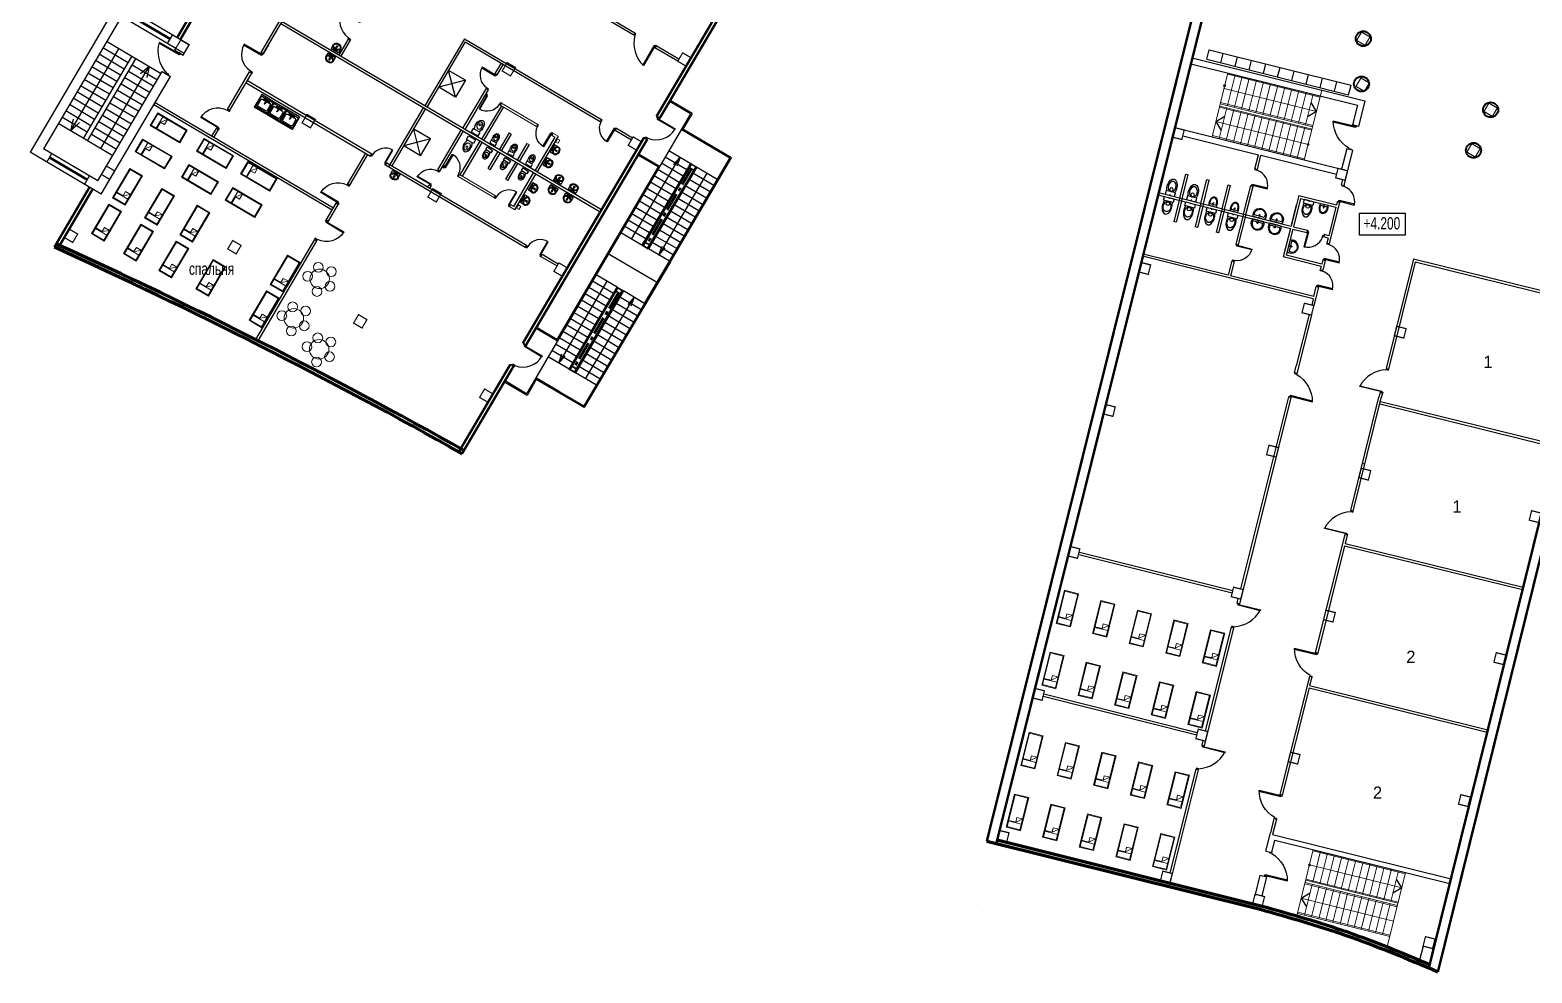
# Model space of a CAD drawing. Header units: millimetres. Extents: x 72758 to 367830, y 150032 to 293149.
# Drawn here: x 222700 to 284293, y 167429 to 206091 of the extents above; entities that cross this region are included whole.
import ezdxf

# ---------------------------------------------------------------- set-up
doc = ezdxf.new("R2010")
doc.units = ezdxf.units.MM
doc.linetypes.add('CENTER', pattern=[2, 1.25, -0.25, 0.25, -0.25])
for name, color, linetype in [('3', 7, 'Continuous'), ('4', 34, 'Continuous'), ('5', 150, 'Continuous'), ('columns', 192, 'Continuous')]:
    doc.layers.add(name, color=color, linetype=linetype)
doc.styles.get("Standard").update_dxf_attribs({"font": 'Arial.ttf'})
doc.linetypes.add('ограждение1', pattern='A,0.25,-0.1,[133,ltypeshp.shx,S=0.1,R=0,X=-0.1,Y=0],-0.1,1', length=1.45)

# ---------------------------------------------------------------- blocks, each defined once
blk = doc.blocks.new('Z$W@#52')
at = {"layer": 'columns', "lineweight": 0, "ltscale": 2000, "const_width": 50}
blk.add_lwpolyline([(22, 237), (225, 582), (569, 379), (366, 34), (22, 237)], dxfattribs=at)
blk = doc.blocks.new('A$C132F51F1')
at = {"layer": '4', "linetype": 'Continuous'}
for points in [[(810, 860), (0, 860), (0, 820), (810, 820)], [(760, 910), (760, 860), (860, 860), (860, 910)], [(760, 0), (760, 50), (860, 50), (860, 0)]]:
    blk.add_lwpolyline(points, close=True, dxfattribs=at)
blk.add_arc((810, 860), 810, 180, 266.46097, dxfattribs=at)
blk = doc.blocks.new('санузел')
at = {"layer": '5', "linetype": 'Continuous', "ltscale": 2500}
for p, q in [((-25665, 14506), (-26034, 14506)), ((-26034, 14506), (-26034, 14328)), ((-26034, 14328), (-25665, 14328)), ((-25665, 14328), (-25665, 14506))]:
    blk.add_line(p, q, dxfattribs=at)
blk.add_circle((-25849, 14800), 45.2, dxfattribs=at)
at = {"layer": '5', "linetype": 'Continuous', "ltscale": 2500, "extrusion": (0, 0, -1)}
blk.add_ellipse((-25849, 14736), major_axis=(0, 294), ratio=0.614894, start_param=3.813012, end_param=8.753358, dxfattribs=at)
blk.add_ellipse((-25849, 14768), major_axis=(0, -175), ratio=0.710972, dxfattribs=at)
blk = doc.blocks.new('Z$W@#1548')
at = {"layer": '5', "linetype": 'Continuous', "ltscale": 2500}
blk.add_line((456, 500), (456, 0), dxfattribs=at)
for points in [[(192, 500), (456, 500)], [(192, 500), (456, 500)], [(192, 0), (456, 0)], [(434, 273), (238, 273)], [(238, 273), (238, 227)], [(238, 227), (434, 227)], [(434, 227), (434, 273)], [(456, 0), (456, 500)]]:
    blk.add_lwpolyline(points, dxfattribs=at)
for centre, radius in [((177, 250), 40.8), ((177, 250), 30.8), ((378, 321), 36.4), ((378, 180), 36.4)]:
    blk.add_circle(centre, radius, dxfattribs=at)
at = {"layer": '5', "linetype": 'Continuous', "ltscale": 2500, "extrusion": (0, 0, -1)}
for major_axis, ratio, start_param, end_param in [((0, 250), 0.776082, 2.002073, 7.419321), ((0, 216), 0.666135, 1.67642, 7.745564), ((0, 250), 0.776082, 1.432507, 1.477018), ((0, 250), 0.776082, 1.662161, 1.705705)]:
    blk.add_ellipse((192, 250), major_axis=major_axis, ratio=ratio, start_param=start_param, end_param=end_param, dxfattribs=at)
blk = doc.blocks.new('МОЙКА_2')
at = {"linetype": 'Continuous'}
blk.add_hatch(color=255, dxfattribs=at).paths.add_polyline_path([(9, -136, 0.117262), (15, -130), (74, -130, 0.255819), (94, -150), (106, -147, 0.295659), (130, -126), (127, -114, 0.295659), (106, -90), (94, -93, 0.252274), (74, -110), (15, -110, 0.534522), (-15, -110), (-74, -110, 0.255819), (-94, -90), (-106, -93, 0.295659), (-130, -114), (-127, -126, 0.295659), (-106, -150), (-94, -147, 0.252274), (-74, -130), (-15, -130, 0.117262), (-9, -136), (-9, -265), (-11, -268), (-11, -272), (-9, -275), (-7, -278), (-4, -280), (0, -281), (4, -280), (7, -278), (9, -275), (11, -272), (11, -268), (9, -264)], flags=0)
at = {"color": 104, "linetype": 'Continuous', "true_color": 0x029d21}
for p, q in [((-300, 0), (300, 0)), ((-300, 0), (-300, -600)), ((300, 0), (300, -600)), ((-300, -600), (300, -600)), ((-275, -100), (-275, -500)), ((225, -50), (-225, -50)), ((-225, -200), (-225, -450)), ((-225, -550), (225, -550)), ((175, -150), (-175, -150)), ((-175, -500), (175, -500)), ((-130, -126), (-130, -114)), ((-126, -114), (-130, -114)), ((-126, -126), (-130, -126)), ((-126, -126), (-126, -114)), ((-107, -115), (-122, -114)), ((-122, -114), (-122, -126)), ((-107, -125), (-122, -126)), ((-108, -119), (-107, -116)), ((-108, -121), (-108, -119)), ((-107, -124), (-108, -121)), ((-107, -116), (-105, -113)), ((-105, -127), (-107, -124)), ((-94, -90), (-106, -90)), ((-106, -94), (-106, -90)), ((-94, -94), (-106, -94)), ((-106, -98), (-94, -98)), ((-105, -113), (-106, -98)), ((-105, -127), (-106, -142)), ((-94, -142), (-106, -142)), ((-106, -146), (-94, -146)), ((-106, -146), (-106, -150)), ((-106, -150), (-94, -150)), ((-105, -113), (-103, -112)), ((-103, -128), (-105, -127)), ((-103, -112), (-100, -112)), ((-100, -128), (-103, -128)), ((-100, -112), (-97, -112)), ((-97, -128), (-100, -128)), ((-97, -112), (-95, -113)), ((-95, -127), (-97, -128)), ((-95, -113), (-94, -98)), ((-95, -113), (-93, -116)), ((-93, -124), (-95, -127)), ((-95, -127), (-94, -142)), ((-94, -94), (-94, -90)), ((-94, -146), (-94, -150)), ((-93, -115), (-78, -114)), ((-93, -116), (-92, -119)), ((-92, -121), (-93, -124)), ((-93, -125), (-78, -126)), ((-92, -119), (-92, -121)), ((-78, -126), (-78, -114)), ((-74, -110), (-15, -110)), ((-74, -114), (-70, -114)), ((-74, -114), (-74, -126)), ((-74, -126), (-70, -126)), ((-74, -130), (-15, -130)), ((-70, -114), (-70, -126)), ((-9, -265), (-11, -268)), ((-11, -268), (-11, -272)), ((-11, -272), (-9, -275)), ((-8, -116), (-9, -118)), ((-9, -118), (-9, -264)), ((-9, -275), (-7, -278)), ((-6, -113), (-8, -116)), ((-7, -278), (-4, -280)), ((-3, -112), (-6, -113)), ((-4, -280), (0, -281)), ((0, -111), (-3, -112)), ((3, -112), (0, -111)), ((0, -281), (4, -280)), ((6, -113), (3, -112)), ((4, -280), (7, -278)), ((8, -116), (6, -113)), ((7, -278), (9, -275)), ((9, -118), (8, -116)), ((9, -264), (9, -118)), ((11, -268), (9, -265)), ((9, -275), (11, -272)), ((11, -272), (11, -268)), ((15, -110), (74, -110)), ((15, -130), (74, -130)), ((70, -114), (70, -126)), ((74, -114), (70, -114)), ((74, -126), (70, -126)), ((74, -114), (74, -126)), ((93, -115), (78, -114)), ((78, -126), (78, -114)), ((93, -125), (78, -126)), ((93, -116), (92, -119)), ((92, -119), (92, -121)), ((92, -121), (93, -124)), ((95, -113), (93, -116)), ((93, -124), (95, -127)), ((94, -90), (106, -90)), ((94, -94), (94, -90)), ((94, -94), (106, -94)), ((106, -98), (94, -98)), ((95, -113), (94, -98)), ((95, -127), (94, -142)), ((94, -142), (106, -142)), ((106, -146), (94, -146)), ((94, -146), (94, -150)), ((106, -150), (94, -150)), ((97, -112), (95, -113)), ((95, -127), (97, -128)), ((100, -112), (97, -112)), ((97, -128), (100, -128)), ((103, -112), (100, -112)), ((100, -128), (103, -128)), ((105, -113), (103, -112)), ((103, -128), (105, -127)), ((105, -113), (106, -98)), ((107, -116), (105, -113)), ((105, -127), (107, -124)), ((105, -127), (106, -142)), ((106, -94), (106, -90)), ((106, -146), (106, -150)), ((107, -115), (122, -114)), ((108, -119), (107, -116)), ((107, -124), (108, -121)), ((107, -125), (122, -126)), ((108, -121), (108, -119)), ((122, -114), (122, -126)), ((126, -114), (130, -114)), ((126, -126), (126, -114)), ((126, -126), (130, -126)), ((130, -126), (130, -114)), ((225, -450), (225, -200)), ((275, -500), (275, -100))]:
    blk.add_line(p, q, dxfattribs=at)
blk.add_circle((0, -120), 0.18, dxfattribs=at)
for centre, radius, start, end in [((-225, -100), 50, 90, 180), ((-225, -500), 50, 180, 270), ((-175, -200), 50, 90, 180), ((-175, -450), 50, 180, 270), ((-100, -120), 28, 102.44004, 167.55996), ((-100, -120), 28, 192.44004, 257.55996), ((-100, -120), 28, 12.44004, 77.55996), ((-100, -120), 28, 282.44004, 347.55996), ((0, -120), 18, 299.4987, 240.5013), ((100, -120), 28, 102.44004, 167.55996), ((100, -120), 28, 192.44004, 257.55996), ((100, -120), 28, 12.44004, 77.55996), ((100, -120), 28, 282.44004, 347.55996), ((175, -200), 50, 0, 90), ((175, -450), 50, 270, 360), ((225, -100), 50, 0, 90), ((225, -500), 50, 270, 360)]:
    blk.add_arc(centre, radius, start, end, dxfattribs=at)
blk = doc.blocks.new('Z$W@#21000')
at = {"layer": '4', "lineweight": 0, "ltscale": 2000}
for p, q in [((0, 0), (0, 1400)), ((0, 1400), (600, 1400)), ((30, 1370), (570, 1370)), ((30, 30), (30, 1370)), ((570, 1370), (570, 30)), ((600, 1400), (600, 0)), ((30, 1132), (570, 1132)), ((30, 1107), (329, 1107)), ((329, 1107), (570, 912)), ((329, 1107), (329, 912)), ((570, 912), (329, 912)), ((600, 0), (0, 0)), ((570, 30), (30, 30))]:
    blk.add_line(p, q, dxfattribs=at)
blk = doc.blocks.new('Z$W@#11163')
at = {"layer": '4', "linetype": 'Continuous'}
for points in [[(39, 39), (39, 971), (70, 971), (70, 39)], [(0, 78), (39, 78), (39, 0), (0, 0)], [(1010, 78), (971, 78), (971, 0), (1010, 0)]]:
    blk.add_lwpolyline(points, close=True, dxfattribs=at)
blk.add_arc((-276, -289), 1298, 16.40182, 75.97331, dxfattribs=at)
blk = doc.blocks.new('Z$W@#26322')
at = {"layer": '5', "ltscale": 2000}
for p, q in [((3605, 7837), (0, 1720)), ((6524, 6117), (3605, 7837)), ((4091, 7086), (4294, 7431)), ((3747, 7289), (548, 1862)), ((5976, 5975), (3747, 7289)), ((4193, 7258), (5744, 6344)), ((4218, 7301), (5769, 6387)), ((5377, 4935), (3137, 6255)), ((5642, 6172), (5845, 6517)), ((1667, 2595), (3647, 5955)), ((2191, 2286), (4171, 5646)), ((2363, 2185), (4343, 5544)), ((3866, 5129), (2833, 5738)), ((4019, 5388), (2985, 5997)), ((5932, 5900), (5976, 5975)), ((5932, 5900), (6277, 5697)), ((6277, 5697), (6524, 6117)), ((3409, 4354), (2376, 4963)), ((3562, 4612), (2528, 5222)), ((3714, 4871), (2680, 5480)), ((2777, 548), (5419, 5030)), ((2898, 1869), (4879, 5229)), ((5073, 4418), (4039, 5028)), ((5225, 4677), (4191, 5286)), ((4879, 5229), (4529, 4932)), ((4879, 5229), (4788, 4780)), ((5419, 5030), (5764, 4827)), ((3105, 3837), (2071, 4446)), ((3257, 4095), (2223, 4705)), ((2919, 0), (5764, 4827)), ((4768, 3901), (3734, 4511)), ((4920, 4160), (3886, 4769)), ((2800, 3320), (1766, 3929)), ((2952, 3578), (1919, 4188)), ((4311, 3126), (3277, 3735)), ((4463, 3384), (3429, 3994)), ((4616, 3643), (3582, 4252)), ((2343, 2545), (1309, 3154)), ((2495, 2803), (1462, 3412)), ((2648, 3062), (1614, 3671)), ((4006, 2609), (2972, 3218)), ((4159, 2868), (3125, 3477)), ((2407, 2159), (1157, 2896)), ((1667, 2595), (1786, 3072)), ((1667, 2595), (2026, 2931)), ((3702, 2092), (2668, 2702)), ((3854, 2351), (2820, 2960)), ((2777, 548), (548, 1862)), ((3397, 1575), (2363, 2185)), ((3549, 1834), (2515, 2443)), ((2919, 0), (0, 1720)), ((689, 1314), (892, 1659)), ((791, 1486), (2341, 572)), ((816, 1529), (2367, 615)), ((2240, 400), (2443, 745))]:
    blk.add_line(p, q, dxfattribs=at)
at = {"layer": '4', "color": 1, "lineweight": 0, "ltscale": 2000, "xscale": -0.9999999999999998, "rotation": 59.48399999848994}
blk.add_blockref('Z$W@#11163', (6166, 5762), dxfattribs=at)
blk = doc.blocks.new('Z$W@#23638')
at = {"layer": '4', "linetype": 'Continuous'}
for points in [[(1149, 922), (1123, 878), (1210, 826), (1236, 869)], [(705, 70), (0, 491), (21, 526), (726, 104)], [(636, 52), (662, 96), (749, 44), (723, 0)]]:
    blk.add_lwpolyline(points, close=True, dxfattribs=at)
blk.add_arc((781, 43), 901, 67.75613, 150.15904, dxfattribs=at)
blk = doc.blocks.new('BF43500')
at = {"ltscale": 2000}
for p, q in [((0, 0), (0, 300)), ((0, 300), (87, 300)), ((87, 0), (0, 0)), ((10, 29), (10, 271)), ((81, 289), (22, 284)), ((81, 11), (22, 16)), ((87, 300), (87, 296)), ((87, 4), (87, 0))]:
    blk.add_line(p, q, dxfattribs=at)
for centre, radius, start, end in [((23, 271), 13.5, 95, 180), ((23, 29), 13.5, 180, 265), ((80, 296), 6.8, 275, 0), ((80, 4), 6.8, 0, 85)]:
    blk.add_arc(centre, radius, start, end, dxfattribs=at)
blk = doc.blocks.new('STRARROW')
at = {"color": 0, "linetype": 'ByBlock'}
for q in [(-0.5, -0.5), (0.5, -0.5)]:
    blk.add_line((0, 0), q, dxfattribs=at)
blk = doc.blocks.new('A$C009F597E')
at = {"color": 7, "ltscale": 500}
blk.add_line((400, 270), (350, 270), dxfattribs=at)
at = {"layer": '3', "color": 1, "ltscale": 500}
for p, q in [((325, 63), (325, 477)), ((400, 33), (400, 508))]:
    blk.add_line(p, q, dxfattribs=at)
blk.add_circle((287, 273), 23.5, dxfattribs=at)
for centre, radius, start, end in [((270, 270), 270, 61.38775, 298.61225), ((250, 270), 220, 70.22754, 289.77246)]:
    blk.add_arc(centre, radius, start, end, dxfattribs=at)
blk = doc.blocks.new('A$C3D377017')
at = {"color": 7, "ltscale": 500}
blk.add_line((0, 200), (50, 200), dxfattribs=at)
at = {"layer": '3', "color": 1, "ltscale": 500}
for p, q in [((0, 400), (156, 400)), ((0, 0), (0, 400)), ((156, 400), (156, 0)), ((156, 0), (0, 0))]:
    blk.add_line(p, q, dxfattribs=at)
blk.add_circle((252, 203), 71.8, dxfattribs=at)
for centre, major_axis, ratio, start_param, end_param in [((340, 200), (-350, 0), 0.571429, 1.016241, 5.266944), ((373, 200), (214, 0), 0.738802, -1.570796, 4.712389)]:
    blk.add_ellipse(centre, major_axis=major_axis, ratio=ratio, start_param=start_param, end_param=end_param, dxfattribs=at)
blk = doc.blocks.new('Z$W@#14592')
at = {"color": 7, "ltscale": 500}
blk.add_line((173, 1), (173, 49), dxfattribs=at)
at = {"layer": '3', "color": 1, "ltscale": 500}
for p, q in [((325, 1), (21, 0)), ((306, 73), (41, 72))]:
    blk.add_line(p, q, dxfattribs=at)
at = {"layer": '3', "color": 1, "ltscale": 500, "extrusion": (0, 0, -1)}
for centre, major_axis, start_param, end_param in [((173, 125), (1, -260), 1.071418, 5.211767), ((173, 125), (1, -260), 1.071418, 5.211767), ((173, 144), (1, -211), 1.225702, 5.057483), ((173, 144), (1, -211), 1.225702, 5.057483)]:
    blk.add_ellipse(centre, major_axis=major_axis, ratio=0.666667, start_param=start_param, end_param=end_param, dxfattribs=at)
blk.add_ellipse((171, 129), major_axis=(-0.1, 22.6), ratio=0.666667, dxfattribs=at)
blk.add_ellipse((171, 129), major_axis=(-0.1, 22.6), ratio=0.666667, dxfattribs=at)

msp = doc.modelspace()

# ---------------------------------------------------------------- linework, layer by layer
at = {"color": 0, "ltscale": 2000}
for p, q in [((247458, 205876), (242364, 208878)), ((247508, 205962), (242501, 208914)), ((270542, 207337), (261939, 172838)), ((232174, 205166), (232997, 206562)), ((232260, 205115), (233084, 206513)), ((246080, 198627), (232988, 206343)), ((246130, 198713), (233036, 206431)), ((235744, 205721), (235357, 205063)), ((235830, 205670), (235744, 205721)), ((240514, 205737), (238889, 202981)), ((240514, 205737), (246132, 202426)), ((232476, 205478), (232261, 205114)), ((235830, 205670), (235443, 205013)), ((240550, 205601), (238976, 202930)), ((240550, 205601), (246081, 202340)), ((249261, 204813), (248328, 205363)), ((249312, 204899), (248378, 205449)), ((242014, 204737), (241760, 204307)), ((242100, 204687), (241846, 204256)), ((270300, 204712), (277139, 203007)), ((270361, 204954), (277442, 203189)), ((230811, 202854), (231705, 204371)), ((230898, 202804), (231791, 204320)), ((231567, 203931), (236665, 200926)), ((231618, 204017), (236716, 201012)), ((240553, 204032), (239458, 203749)), ((240553, 204032), (239864, 204438)), ((240147, 203342), (239864, 204438)), ((240553, 204032), (240147, 203342)), ((241760, 204307), (241846, 204256)), ((277404, 204067), (277400, 204054)), ((240147, 203342), (239458, 203749)), ((241400, 203695), (240440, 202067)), ((241486, 203644), (240526, 202016)), ((241373, 203374), (241424, 203460)), ((235090, 198708), (227774, 203020)), ((235141, 198794), (227825, 203106)), ((237408, 200488), (238829, 202900)), ((237545, 200524), (238915, 202850)), ((242028, 202988), (241215, 201610)), ((242114, 202938), (241302, 201559)), ((242036, 203100), (241985, 203013)), ((277139, 203007), (276939, 202203)), ((277442, 203189), (277181, 202142)), ((230151, 201735), (230343, 202059)), ((238716, 200936), (238433, 202031)), ((239122, 201625), (238433, 202031)), ((243521, 202224), (243470, 202138)), ((246744, 202066), (247411, 201673)), ((269646, 202092), (276486, 200387)), ((230237, 201684), (230429, 202008)), ((239122, 201625), (238027, 201342)), ((238716, 200936), (239122, 201625)), ((239420, 200358), (240380, 201986)), ((239507, 200308), (240466, 201936)), ((240343, 200151), (241155, 201529)), ((240429, 200100), (241241, 201479)), ((242345, 201873), (241938, 201184)), ((242431, 201822), (242025, 201133)), ((243077, 201441), (242671, 200752)), ((244215, 201699), (243403, 200321)), ((244352, 201734), (243489, 200270)), ((244133, 201864), (244082, 201778)), ((246693, 201980), (247360, 201587)), ((269973, 201753), (273080, 200978)), ((235726, 199786), (236467, 201043)), ((235812, 199735), (236553, 200992)), ((238716, 200936), (238027, 201342)), ((241481, 200409), (241888, 201098)), ((241568, 200358), (241974, 201047)), ((243163, 201391), (242757, 200701)), ((273177, 200954), (276280, 200181)), ((276695, 201223), (276486, 200387)), ((276937, 201162), (276577, 199717)), ((237277, 200566), (243004, 197190)), ((237328, 200652), (243055, 197276)), ((239420, 200358), (239507, 200308)), ((239647, 200445), (239698, 200531)), ((242214, 199977), (242620, 200666)), ((242300, 199926), (242706, 200615)), ((242540, 198856), (243352, 200234)), ((242575, 198719), (243438, 200184)), ((239009, 199661), (239060, 199747)), ((239060, 199747), (239146, 199696)), ((239095, 199610), (239146, 199696)), ((240259, 200085), (240310, 200171)), ((234849, 198299), (235257, 198991)), ((241744, 199209), (241795, 199295)), ((234936, 198249), (235343, 198940)), ((242355, 198848), (242406, 198934)), ((287728, 198609), (280063, 167635)), ((288213, 198900), (280437, 167479)), ((231960, 193397), (234381, 197504)), ((232050, 193352), (234467, 197453)), ((243645, 196812), (243696, 196898)), ((243645, 196812), (244313, 196418)), ((243696, 196898), (244364, 196504)), ((275320, 195067), (268328, 196813)), ((271830, 196039), (268351, 196904)), ((279436, 196709), (278309, 192209)), ((279508, 196588), (278406, 192185)), ((279436, 196709), (286818, 194885)), ((279508, 196588), (286794, 194788)), ((275341, 195165), (271927, 196014)), ((275540, 195551), (275431, 195112)), ((275320, 195067), (275260, 194814)), ((275155, 194428), (274629, 192323)), ((275252, 194404), (274654, 192008)), ((274312, 191052), (272347, 183173)), ((274409, 191028), (272444, 183148)), ((276860, 186386), (278016, 191035)), ((276957, 186362), (278113, 191011)), ((278064, 191229), (278016, 191035)), ((278052, 190767), (285342, 188966)), ((278076, 190864), (285366, 189063)), ((276615, 185406), (275408, 180565)), ((276603, 184945), (275505, 180540)), ((276603, 184945), (283903, 183150)), ((276628, 185041), (283927, 183247)), ((271997, 183002), (265708, 184570)), ((272021, 183099), (265732, 184667)), ((272445, 183148), (272300, 182566)), ((272055, 181586), (270847, 176744)), ((271958, 181610), (270896, 177351)), ((275164, 179585), (273957, 174743)), ((275261, 179560), (275176, 179221)), ((270545, 177181), (264249, 178762)), ((270569, 177278), (264273, 178859)), ((275152, 179124), (274054, 174719)), ((275152, 179124), (282456, 177303)), ((275176, 179221), (282480, 177400)), ((270799, 176963), (270750, 176769)), ((270798, 176963), (270750, 176769)), ((270895, 176939), (270847, 176745)), ((270506, 175789), (269443, 171529)), ((270603, 175764), (269444, 171117)), ((273713, 173763), (273567, 173180)), ((273810, 173739), (273652, 173107)), ((273378, 172423), (273567, 173180)), ((273652, 173107), (280973, 171292)), ((273750, 172879), (280929, 171098)), ((273137, 171442), (272926, 170597)), ((273231, 170592), (273425, 171370)), ((261550, 170251), (261552, 170250))]:
    msp.add_line(p, q, dxfattribs=at)
at = {"color": 0, "linetype": 'Continuous', "ltscale": 2000}
for p, q in [((247508, 205962), (247458, 205876)), ((232174, 205166), (232261, 205114)), ((248378, 205449), (248328, 205363)), ((270953, 204892), (271050, 205280)), ((271050, 205280), (276872, 203828)), ((271536, 204747), (271632, 205135)), ((270953, 204892), (276775, 203440)), ((272118, 204602), (272215, 204990)), ((272700, 204456), (272797, 204845)), ((273282, 204311), (273379, 204699)), ((273864, 204166), (273961, 204554)), ((231705, 204371), (231791, 204320)), ((274447, 204021), (274543, 204409)), ((275029, 203876), (275125, 204264)), ((275611, 203731), (275708, 204119)), ((276193, 203586), (276290, 203974)), ((276775, 203440), (276872, 203828)), ((230809, 202856), (230898, 202804)), ((249786, 202657), (243065, 191180)), ((249786, 202657), (248953, 203148)), ((230346, 202058), (230429, 202008)), ((248523, 202478), (248394, 202554)), ((277181, 202142), (276939, 202203)), ((248011, 201609), (247882, 201685)), ((251395, 200838), (249407, 202010)), ((236665, 200926), (236716, 201012)), ((247367, 197521), (249354, 200875)), ((248518, 200502), (247683, 200994)), ((249631, 200362), (248748, 200885)), ((250904, 199955), (248900, 201144)), ((248919, 196609), (251395, 200838)), ((249357, 200878), (249094, 200581)), ((249357, 200878), (249227, 200503)), ((272934, 200399), (273080, 200978)), ((273031, 200375), (273177, 200954)), ((276937, 201162), (276695, 201223)), ((237277, 200566), (237328, 200652)), ((249787, 200625), (247796, 197268)), ((250044, 200465), (248056, 197114)), ((248056, 197114), (250044, 200465)), ((249325, 199846), (248445, 200368)), ((250459, 200225), (248488, 196862)), ((249478, 200104), (248597, 200627)), ((250738, 199716), (249875, 200221)), ((269848, 199210), (270093, 200179)), ((272934, 200399), (273031, 200375)), ((235812, 199735), (235726, 199786)), ((248866, 199072), (247990, 199591)), ((249019, 199330), (248142, 199850)), ((249172, 199588), (248293, 200109)), ((250435, 199198), (249572, 199703)), ((250587, 199457), (249724, 199962)), ((269944, 199185), (270190, 200155)), ((270720, 198989), (270965, 199959)), ((270817, 198965), (271062, 199934)), ((271593, 198768), (271838, 199738)), ((271689, 198744), (271935, 199713)), ((272465, 198548), (272759, 199711)), ((272562, 198523), (272856, 199686)), ((272759, 199711), (272856, 199686)), ((276480, 199741), (276534, 199958)), ((276480, 199741), (276577, 199717)), ((235343, 198940), (235257, 198991)), ((248559, 198556), (247687, 199073)), ((248713, 198814), (247839, 199332)), ((250132, 198680), (249269, 199186)), ((250283, 198939), (249421, 199444)), ((268951, 199334), (274391, 197953)), ((268975, 199431), (274415, 198050)), ((269848, 199210), (269602, 198240)), ((269944, 199185), (269699, 198216)), ((270720, 198989), (270475, 198020)), ((270817, 198965), (270572, 197995)), ((274734, 199311), (274415, 198050)), ((274807, 199189), (274512, 198026)), ((274734, 199311), (276276, 198921)), ((274807, 199189), (276251, 198824)), ((276405, 199028), (275983, 197331)), ((276308, 199052), (276276, 198921)), ((276405, 199028), (276308, 199052)), ((248253, 198040), (247384, 198555)), ((248406, 198298), (247535, 198814)), ((249677, 197904), (248814, 198409)), ((249829, 198162), (248966, 198668)), ((249980, 198421), (249117, 198927)), ((271593, 198768), (271347, 197799)), ((271689, 198744), (271444, 197774)), ((272465, 198548), (272154, 197316)), ((272562, 198523), (272250, 197292)), ((276251, 198824), (275962, 197659)), ((234844, 198302), (234936, 198249)), ((247794, 197266), (246934, 197776)), ((247947, 197524), (247087, 198034)), ((248100, 197782), (247232, 198297)), ((249374, 197386), (248511, 197891)), ((249526, 197645), (248663, 198150)), ((269699, 198216), (269602, 198240)), ((270572, 197995), (270475, 198020)), ((271444, 197774), (271347, 197799)), ((274391, 197953), (274096, 196790)), ((274488, 197929), (274218, 196863)), ((274488, 197929), (275060, 197784)), ((274512, 198026), (275084, 197881)), ((275084, 197881), (275059, 197784)), ((234381, 197504), (234467, 197453)), ((248919, 196609), (248056, 197114)), ((249071, 196868), (248208, 197373)), ((249222, 197127), (248359, 197632)), ((248487, 196861), (248620, 197235)), ((248487, 196861), (248752, 197157)), ((272154, 197316), (272250, 197292)), ((275748, 197610), (275773, 197707)), ((275938, 197562), (275748, 197610)), ((275962, 197659), (275773, 197707)), ((275938, 197562), (275886, 197356)), ((275886, 197356), (275983, 197331)), ((247902, 194884), (248919, 196609)), ((271980, 196628), (271830, 196039)), ((272077, 196603), (271927, 196014)), ((271980, 196628), (272077, 196603)), ((275647, 196398), (274096, 196790)), ((275672, 196495), (274218, 196863)), ((275715, 196667), (275673, 196494)), ((275812, 196642), (275712, 196240)), ((275715, 196667), (275812, 196642)), ((246783, 195550), (245920, 196055)), ((275647, 196398), (275614, 196264)), ((275615, 196264), (275712, 196240)), ((246352, 195800), (244381, 192437)), ((244812, 192185), (246781, 195548)), ((245073, 192032), (247042, 195394)), ((247042, 195394), (245073, 192032)), ((246328, 194773), (245465, 195279)), ((246480, 195032), (245617, 195538)), ((246631, 195291), (245768, 195796)), ((247902, 194884), (247042, 195394)), ((275341, 195165), (275445, 195575)), ((246025, 194256), (245162, 194761)), ((246177, 194515), (245314, 195020)), ((247902, 194884), (245406, 190678)), ((245485, 191785), (247472, 195139)), ((247596, 194368), (246736, 194878)), ((247749, 194626), (246889, 195136)), ((247473, 195140), (247209, 194842)), ((247473, 195140), (247342, 194764)), ((275431, 195112), (275348, 194792)), ((245722, 193738), (244859, 194243)), ((245873, 193997), (245010, 194502)), ((247137, 193594), (246277, 194104)), ((247290, 193852), (246430, 194362)), ((247443, 194110), (246583, 194620)), ((244330, 193336), (243495, 193828)), ((245267, 192961), (244404, 193467)), ((245419, 193220), (244556, 193725)), ((245570, 193479), (244707, 193984)), ((246831, 193078), (245971, 193588)), ((246984, 193336), (246124, 193846)), ((243019, 193187), (242911, 193251)), ((244964, 192443), (244101, 192949)), ((245115, 192702), (244252, 193208)), ((244379, 192433), (244512, 192808)), ((246371, 192304), (245511, 192814)), ((246524, 192562), (245664, 193072)), ((246678, 192820), (245818, 193330)), ((242511, 192315), (242398, 192381)), ((244899, 192134), (243949, 192690)), ((244899, 192134), (243992, 192665)), ((244379, 192433), (244645, 192729)), ((246065, 191788), (245205, 192298)), ((246218, 192046), (245358, 192556)), ((274559, 192031), (274629, 192323)), ((243065, 191180), (242226, 191674)), ((243444, 191827), (245406, 190678)), ((244393, 191271), (243444, 191827)), ((245936, 191526), (245073, 192032)), ((274658, 192006), (274559, 192031)), ((274414, 191026), (274315, 191051)), ((278161, 191205), (278113, 191011)), ((277435, 188294), (277338, 188318)), ((276957, 186362), (276860, 186386)), ((276713, 185382), (276615, 185406)), ((276713, 185382), (276628, 185041)), ((272203, 182590), (272251, 182784)), ((272302, 182566), (272203, 182590)), ((272057, 181586), (271958, 181610)), ((275505, 180540), (275408, 180565)), ((275263, 179560), (275164, 179585)), ((270849, 176744), (270750, 176769)), ((270604, 175764), (270505, 175789)), ((273810, 173739), (273713, 173763)), ((273621, 172362), (273750, 172879)), ((273378, 172423), (273621, 172362)), ((273137, 171442), (273425, 171370)), ((279831, 168527), (279686, 167952))]:
    msp.add_line(p, q, dxfattribs=at)
at = {"color": 0, "lineweight": 13, "ltscale": 2000}
for p, q in [((271827, 204331), (271174, 201711)), ((272118, 204259), (271804, 202997)), ((272118, 204259), (271804, 202997)), ((272409, 204186), (272095, 202925)), ((272701, 204113), (272386, 202852)), ((272992, 204041), (272677, 202779)), ((273283, 203968), (272968, 202707)), ((273574, 203896), (273259, 202634)), ((273865, 203823), (273550, 202562)), ((274156, 203750), (273841, 202489)), ((274447, 203678), (274133, 202417)), ((274447, 203678), (274133, 202417)), ((274738, 203605), (274424, 202344)), ((275029, 203533), (274715, 202271)), ((275672, 203630), (274958, 200768)), ((275320, 203460), (275006, 202199)), ((271780, 202900), (271465, 201639)), ((271780, 202900), (271465, 201639)), ((271489, 202973), (275273, 202029)), ((271513, 203070), (275297, 202126)), ((272071, 202828), (271756, 201566)), ((272362, 202755), (272047, 201494)), ((272653, 202682), (272338, 201421)), ((272944, 202610), (272629, 201348)), ((273235, 202537), (272921, 201276)), ((273526, 202465), (273212, 201203)), ((273817, 202392), (273503, 201131)), ((274108, 202319), (273794, 201058)), ((274399, 202247), (274085, 200986)), ((274691, 202174), (274376, 200913)), ((274982, 202102), (274667, 200840)), ((275327, 172490), (274648, 169768)), ((275618, 172418), (275304, 171156)), ((275618, 172418), (275304, 171156)), ((275909, 172345), (275595, 171084)), ((276201, 172273), (275886, 171011)), ((276492, 172200), (276177, 170939)), ((276783, 172128), (276468, 170866)), ((277074, 172055), (276759, 170794)), ((277365, 171982), (277050, 170721)), ((277656, 171910), (277342, 170648)), ((275013, 171229), (278797, 170286)), ((277947, 171837), (277633, 170576)), ((278238, 171765), (277924, 170503)), ((278529, 171692), (278215, 170431)), ((279111, 171547), (278351, 168499)), ((278820, 171620), (278506, 170358)), ((275280, 171059), (274965, 169798)), ((275280, 171059), (274965, 169798)), ((274989, 171132), (278773, 170189)), ((275571, 170987), (275256, 169725)), ((275862, 170914), (275547, 169653)), ((276153, 170842), (275838, 169580)), ((276444, 170769), (276130, 169508)), ((276735, 170697), (276421, 169435)), ((277026, 170624), (276712, 169363)), ((277317, 170551), (277003, 169290)), ((277608, 170479), (277294, 169217)), ((277900, 170406), (277585, 169145)), ((278191, 170334), (277876, 169072)), ((278482, 170261), (278167, 169000)), ((274674, 169871), (278458, 168927))]:
    msp.add_line(p, q, dxfattribs=at)
at = {"color": 0, "linetype": 'ограждение1', "lineweight": 13, "ltscale": 400}
for p, q in [((271815, 204283), (275599, 203339)), ((271476, 202924), (275261, 201981)), ((271525, 203118), (275309, 202175)), ((271186, 201760), (274970, 200816)), ((275315, 172442), (279099, 171498)), ((275025, 171278), (278809, 170334)), ((274977, 171084), (278761, 170140)), ((274686, 169919), (278470, 168976))]:
    msp.add_line(p, q, dxfattribs=at)
at = {"color": 0, "lineweight": 0, "ltscale": 2000}
for p, q in [((241338, 203394), (241373, 203374)), ((241389, 203480), (241424, 203460)), ((241985, 203013), (243470, 202138)), ((242036, 203099), (243521, 202224)), ((242345, 201873), (242431, 201822)), ((243077, 201441), (243163, 201391)), ((244082, 201778), (244215, 201699)), ((244133, 201864), (244352, 201734)), ((239603, 200471), (239647, 200445)), ((239654, 200557), (239698, 200531)), ((241481, 200409), (241568, 200358)), ((240259, 200085), (241744, 199209)), ((240310, 200171), (241795, 199295)), ((242214, 199977), (242300, 199926)), ((242356, 198849), (242575, 198719)), ((242406, 198934), (242540, 198856)), ((243004, 197190), (243055, 197276))]:
    msp.add_line(p, q, dxfattribs=at)
at = {"color": 0, "linetype": 'ограждение1', "ltscale": 600}
for p, q in [((249854, 202675), (248978, 203191)), ((249854, 202675), (249475, 202027)), ((251463, 200855), (249475, 202027)), ((248454, 200482), (247658, 200951)), ((248962, 196584), (251463, 200855)), ((248454, 200482), (244310, 193406)), ((249827, 200594), (247839, 197243)), ((249999, 200492), (248011, 197141)), ((248962, 196584), (245425, 190609)), ((246382, 196944), (248453, 195723)), ((244855, 192159), (246825, 195522)), ((245028, 192058), (246997, 195421)), ((244310, 193406), (243521, 193871)), ((243083, 191111), (242201, 191631)), ((243462, 191758), (243083, 191111)), ((245425, 190609), (243462, 191758))]:
    msp.add_line(p, q, dxfattribs=at)
at = {"color": 0, "linetype": 'CENTER', "lineweight": 53, "ltscale": 600}
for p, q in [((249828, 200398), (248015, 197344)), ((246831, 195320), (245021, 192264))]:
    msp.add_line(p, q, dxfattribs=at)
at = {"color": 0}
msp.add_line((274430, 198098), (274638, 198922), dxfattribs=at)
at = {"color": 0, "linetype": 'Continuous', "lineweight": 70, "ltscale": 2000}
for p, q in [((261939, 172838), (273142, 170044)), ((262363, 172882), (273232, 170172))]:
    msp.add_line(p, q, dxfattribs=at)
at = {"color": 0, "ltscale": 2000}
for points in [[(236389, 218835, 100, 100, 0), (228730, 205771, 0, 0, 0)], [(236518, 218759, 100, 100, 0), (228859, 205695, 0, 0, 0)], [(225139, 199646, 100, 100, 0), (223697, 197186, 0, 0, 0)], [(225268, 199570, 100, 100, 0), (223911, 197254, 0, 0, 0)], [(242398, 192381, 100, 100, 0), (240284, 188794, 0, 0, 0)]]:
    msp.add_lwpolyline(points, format="xyseb", dxfattribs=at)
at = {"color": 0, "ltscale": 2000, "const_width": 100}
for points in [[(249253, 203715), (254330, 212329), (254330, 212329), (255854, 214914), (255854, 214914), (256768, 216465), (271388, 207847)], [(250875, 206763), (248394, 202554)], [(249253, 203715), (248523, 202478)], [(247882, 201685), (242911, 193251)], [(247778, 201508), (242911, 193251)], [(248011, 201609), (243040, 193175)], [(247983, 201561), (243040, 193175)], [(242398, 192381), (240360, 188924)], [(242527, 192305), (240415, 188721)], [(242527, 192305), (240415, 188721)]]:
    msp.add_lwpolyline(points, dxfattribs=at)
at = {"color": 0, "linetype": 'Continuous', "ltscale": 2000, "const_width": 100}
for points in [[(271388, 207847), (271227, 207166), (270542, 207337), (261939, 172838)], [(262327, 172741), (270844, 206850), (271509, 206684), (271785, 207787)], [(280064, 167635), (287739, 198607), (287350, 198702), (287673, 200007)], [(288016, 199727), (287835, 198994), (288213, 198900), (280437, 167479)]]:
    msp.add_lwpolyline(points, dxfattribs=at)
at = {"color": 0, "lineweight": 13, "ltscale": 75}
for points in [[(271670, 203700), (275454, 202757)], [(275115, 201398), (271331, 202342)], [(275170, 171860), (278954, 170916)], [(278616, 169558), (274831, 170501)]]:
    msp.add_lwpolyline(points, dxfattribs=at)
at = {"color": 0, "lineweight": 0, "ltscale": 2000}
for points in [[(244352, 201446), (244423, 201580), (244326, 201631), (244255, 201497)], [(242827, 198859), (242744, 198732), (242652, 198792), (242735, 198919)]]:
    msp.add_lwpolyline(points, close=True, dxfattribs=at)
at = {"color": 0, "linetype": 'Continuous', "ltscale": 2000}
for points in [[(270093, 200179), (270190, 200155)], [(270965, 199959), (271062, 199934)], [(271838, 199738), (271935, 199713)]]:
    msp.add_lwpolyline(points, dxfattribs=at)
msp.add_lwpolyline([(277221, 198577), (279095, 198577), (279095, 197674), (277221, 197674)], close=True, dxfattribs=at)
at = {"color": 0, "lineweight": 40, "ltscale": 2000}
for centre in [(277376, 205736), (277302, 203879), (282598, 202823), (281897, 201158)]:
    msp.add_circle(centre, 310, dxfattribs=at)
at = {"color": 0, "lineweight": 13, "ltscale": 1000}
for centre in [(271696, 203807), (275115, 201398), (275170, 171860)]:
    msp.add_circle(centre, 47, dxfattribs=at)
at = {"color": 0, "lineweight": 0, "ltscale": 2000}
for centre, radius in [((234526, 196359), 200), ((234086, 195994), 200), ((234579, 195889), 400), ((235058, 196187), 200), ((234472, 195371), 200), ((235005, 195582), 200), ((233518, 194270), 400), ((233466, 194740), 200), ((233998, 194568), 200), ((233026, 194375), 200), ((233944, 193963), 200), ((233412, 193752), 200), ((234502, 193470), 200), ((235034, 193297), 200), ((234062, 193105), 200), ((234555, 193000), 400), ((234981, 192693), 200), ((234449, 192482), 200)]:
    msp.add_circle(centre, radius, dxfattribs=at)
at = {"color": 0, "linetype": 'Continuous', "lineweight": 70, "ltscale": 2000}
for radius, end in [(216805, 65.62009), (216955, 65.61583)]:
    msp.add_arc((134204, -285), radius, 60.66553, end, dxfattribs=at)
for points, knots in [([(273142, 170044), (274314, 169712), (276798, 169009), (279179, 168008), (280437, 167479)], [0, 0, 0, 0, 3649.542112, 7738.974216, 7738.974216, 7738.974216, 7738.974216]), ([(273232, 170172), (274404, 169841), (276749, 169179), (278998, 168240), (280122, 167770)], [0, 0, 0, 0, 3649.542112, 7302.661805, 7302.661805, 7302.661805, 7302.661805])]:
    msp.add_open_spline(points, degree=3, knots=knots, dxfattribs=at)

# ---------------------------------------------------------------- block references
at = {"color": 0, "linetype": 'Continuous', "ltscale": 2000}
msp.add_blockref('Z$W@#26322', (222700, 199363), dxfattribs=at)
for p, xscale, yscale, zscale, rotation in [((235073, 206132), 1.014285999938831, 1.014285999938831, 1.014285999938831, 328.5706566628533), ((231044, 204755), 1.014285999946048, 1.014285999946048, 1.014285999946048, 329.8497195631151), ((240900, 203990), 0.780219999961356, 0.780219999961356, 0.780219999961356, 329.4523155978939), ((241695, 202521), 0.7802199999317714, 0.7802199999317714, 0.7802199999317714, 59.45231560157515), ((230154, 203248), -1.014285999911087, 1.014285999932326, 1.014286, 149.1182886495277), ((243181, 201646), -0.7802200000104423, 0.780220000015106, 0.78022, 239.5156926125524), ((245791, 201848), -0.7802200000104423, 0.780220000015106, 0.78022, 239.5156926125524), ((237004, 201502), 0.7802200000104423, 0.7802200000104423, 0.7802200000104423, 239.5156926125524), ((240599, 200663), -0.7802200000104429, 0.780220000015106, 0.78022, 59.51569261255241), ((235068, 200180), -1.014285999911087, 1.014285999932326, 1.014286, 149.1182886495277), ((238921, 200652), -0.7802199999602814, 0.780220000015106, 0.78022, 149.5156926103839), ((273605, 200229), 0.7802200000152615, 0.7802200000152615, 0.7802200000152615, 165.8000000010066), ((242085, 199787), 0.7802199999909402, 0.7802199999909402, 0.7802199999909402, 239.4523155942126), ((277171, 199566), 0.7802199999998354, 0.7802199999998354, 0.7802199999998354, 165.7230334275297), ((235119, 197063), -1.014285999911088, 1.014285999932326, 1.014286, 329.1182886495276), ((243375, 197751), 0.7802199999909402, 0.7802199999909402, 0.7802199999909402, 239.4523155942126), ((275591, 197034), 0.780219999956997, 0.780219999956997, 0.780219999956997, 74.92184108958837), ((272647, 196459), -0.7802200000152616, 0.780220000015106, 0.78022, 345.8000000010065), ((276546, 197194), 0.7802199999685524, 0.7802199999685524, 0.7802199999685524, 166.1999999994901), ((276274, 196102), 0.7802199999685524, 0.7802199999685524, 0.7802199999685524, 166.1999999994901)]:
    msp.add_blockref('A$C132F51F1', p, dxfattribs=dict(at, xscale=xscale, yscale=yscale, zscale=zscale, rotation=rotation))
at = {"color": 0, "lineweight": 0, "ltscale": 2000}
for name, p, rotation in [('Z$W@#11163', (248378, 205449), 149.4839999968029), ('Z$W@#21000', (228839, 201468), 59.53933043672218), ('Z$W@#52', (269594, 201466), 16.50000000218586), ('Z$W@#21000', (228221, 200395), 59.53933043672218), ('Z$W@#21000', (230739, 200420), 59.53933043673835), ('Z$W@#21000', (230120, 199348), 59.53933043673835), ('Z$W@#21000', (232532, 199480), 59.53933043673729), ('Z$W@#52', (276289, 199797), 16.50000000218586), ('Z$W@#21000', (231913, 198408), 59.53933043673729), ('Z$W@#52', (268216, 195936), 16.50000000218586), ('Z$W@#52', (274910, 194267), 16.50000000218586), ('Z$W@#52', (278694, 193323), 16.50000000218586), ('Z$W@#11163', (278162, 191205), 76.00228512769122), ('Z$W@#52', (266764, 190114), 16.50000000218586), ('Z$W@#52', (273459, 188445), 16.50000000218586), ('Z$W@#52', (277243, 187501), 16.50000000218586), ('Z$W@#11163', (276713, 185382), 76.00228512769122), ('Z$W@#52', (284229, 185760), 16.50000000218586), ('Z$W@#52', (265313, 184292), 16.50000000218586), ('Z$W@#52', (272007, 182623), 16.50000000218586), ('Z$W@#11163', (272226, 182584), 256.000000003744), ('Z$W@#52', (275791, 181680), 16.50000000218586), ('Z$W@#52', (282778, 179938), 16.50000000218586), ('Z$W@#52', (263861, 178471), 16.50000000218586), ('Z$W@#52', (270556, 176801), 16.50000000218586), ('Z$W@#11163', (270773, 176763), 256.000000003744), ('Z$W@#52', (274340, 175858), 16.50000000218586), ('Z$W@#52', (281326, 174116), 16.50000000218586), ('Z$W@#52', (262409, 172649), 16.50000000218586), ('Z$W@#52', (269104, 170980), 16.50000000218586), ('Z$W@#52', (272888, 170036), 16.50000000218586), ('Z$W@#52', (279875, 168294), 16.50000000218586)]:
    msp.add_blockref(name, p, dxfattribs=dict(at, rotation=rotation))
for p in [(277081, 205428), (228655, 205101), (249240, 204575), (242040, 204176), (277055, 203543), (233834, 202048), (282303, 202514), (247209, 201130), (281602, 200850), (225608, 199932), (238993, 199007), (224085, 197347), (230787, 196879), (244162, 195961), (235946, 193838), (241115, 190792)]:
    msp.add_blockref('Z$W@#52', p, dxfattribs=at)
at = {"color": 0, "ltscale": 1000}
for p, xscale, yscale, zscale, rotation in [((234762, 204876), -0.6999999999598062, 0.6999999999534339, 0.7, 238.0720421205925), ((235200, 205612), 0.6999999999974135, 0.6999999999974135, 0.6999999999974135, 240.8959660970462), ((244191, 200695), 0.6999999999974134, 0.6999999999974134, 0.6999999999974134, 150.8959660970462), ((244481, 201231), 0.6999999999974134, 0.6999999999974134, 0.6999999999974134, 150.8959660970462), ((237726, 199887), 0.7000000000335148, 0.7000000000335148, 0.7000000000335148, 62.04227008474432), ((244328, 200222), 0.6999999999974132, 0.6999999999974132, 0.6999999999974132, 240.8959660970462), ((243406, 199363), -0.7000000000707746, 0.6999999999534339, 0.7, 328.0720421150249), ((243887, 199473), -0.700000000082939, 0.6999999999534339, 0.7, 238.0720421044181), ((244926, 199847), 0.6999999999974132, 0.6999999999974132, 0.6999999999974132, 240.8959660970462), ((243078, 198851), -0.7000000000707746, 0.6999999999534339, 0.7, 328.0720421150249), ((244504, 199131), -0.700000000082939, 0.6999999999534339, 0.7, 238.0720421044181)]:
    msp.add_blockref('Z$W@#1548', p, dxfattribs=dict(at, xscale=xscale, yscale=yscale, zscale=zscale, rotation=rotation))
at = {"color": 0, "linetype": 'Continuous', "xscale": -1, "rotation": 329.4306936054165}
for p in [(232459, 203291), (232975, 202987), (233492, 202682)]:
    msp.add_blockref('МОЙКА_2', p, dxfattribs=at)
at = {"color": 0, "lineweight": 13, "ltscale": 75, "yscale": 600, "zscale": 600}
for p, xscale, rotation in [((275454, 202757), -600.0000000000182, 256.0000000000036), ((271331, 202342), -600.0000000000184, 76.00000000000365), ((278954, 170916), -600.0000000000182, 256.0000000000036), ((274831, 170501), -600.0000000000184, 76.00000000000365)]:
    msp.add_blockref('STRARROW', p, dxfattribs=dict(at, xscale=xscale, rotation=rotation))
at = {"color": 0}
for p, xscale, yscale, zscale, rotation in [((254248, 178466), 0.9100000000264661, 0.9100000000264661, 0.9100000000264661, 328.6686752227177), ((267716, 201337), -0.9100000000254492, 0.9100000000325963, 0.9099999999999999, 150.2993329872195), ((253110, 184168), 0.6999999998068349, 0.6999999998068349, 0.6999999998068349, 332.5821957625812), ((253842, 183737), 0.6999999998068349, 0.6999999998068349, 0.6999999998068349, 332.5821957625812), ((262185, 199565), -0.6999999997880033, 0.6999999999534339, 0.7, 146.3858124445563), ((262917, 199133), -0.6999999997880033, 0.6999999999534339, 0.7, 146.3858124445563), ((254574, 183305), 0.6999999998068349, 0.6999999998068349, 0.6999999998068349, 332.5821957625812), ((263649, 198702), -0.6999999997880033, 0.6999999999534339, 0.7, 146.3858124445563)]:
    msp.add_blockref('санузел', p, dxfattribs=dict(at, xscale=xscale, yscale=yscale, zscale=zscale, rotation=rotation))
at = {"color": 0, "ltscale": 2000}
for name, p, rotation in [('Z$W@#23638', (249155, 202537), 180.3084089662501), ('BF43500', (249787, 200624), 239.6490109934472), ('BF43500', (247885, 197421), 239.6490109934472), ('BF43500', (246783, 195550), 239.6490109934472), ('Z$W@#23638', (243698, 193217), 180.3084089662501), ('BF43500', (244900, 192335), 239.6490109934472)]:
    msp.add_blockref(name, p, dxfattribs=dict(at, rotation=rotation))
at = {"color": 0, "lineweight": 0, "ltscale": 2000, "xscale": -1}
for name, p, rotation in [('Z$W@#11163', (277098, 202163), 76.00000000374402), ('Z$W@#21000', (226790, 200417), 149.5393304446237), ('Z$W@#21000', (228102, 199596), 149.5393304446237), ('Z$W@#21000', (225929, 198951), 149.5393304446237), ('Z$W@#21000', (229555, 198905), 149.539330444618), ('Z$W@#21000', (227240, 198130), 149.5393304446237), ('Z$W@#21000', (228694, 197440), 149.539330444618), ('Z$W@#21000', (230205, 196686), 149.5393304446205), ('Z$W@#21000', (233264, 196863), 149.5393304446205), ('Z$W@#21000', (232402, 195397), 149.5393304446205), ('Z$W@#11163', (274335, 191046), 255.8973206606182), ('Z$W@#21000', (265120, 183119), 165.9557481021856), ('Z$W@#21000', (266610, 182702), 165.9557481021856), ('Z$W@#21000', (268111, 182302), 165.9557481021856), ('Z$W@#21000', (269612, 181902), 165.9557481021856), ('Z$W@#21000', (271114, 181502), 165.9557481021856), ('Z$W@#21000', (264528, 180587), 165.9557481021856), ('Z$W@#11163', (275505, 180540), 76.00000000374402), ('Z$W@#21000', (266017, 180170), 165.9557481021856), ('Z$W@#21000', (267519, 179770), 165.9557481021856), ('Z$W@#21000', (269020, 179369), 165.9557481021856), ('Z$W@#21000', (270522, 178969), 165.9557481021856), ('Z$W@#21000', (263667, 177298), 165.9557481021856), ('Z$W@#21000', (265157, 176881), 165.9557481021856), ('Z$W@#21000', (266658, 176481), 165.9557481021856), ('Z$W@#21000', (268159, 176081), 165.9557481021856), ('Z$W@#21000', (269661, 175680), 165.9557481021856), ('Z$W@#11163', (274054, 174719), 76.00000000374402), ('Z$W@#21000', (263074, 174765), 165.9557481021856), ('Z$W@#21000', (264564, 174349), 165.9557481021856), ('Z$W@#21000', (266066, 173948), 165.9557481021856), ('Z$W@#21000', (267567, 173548), 165.9557481021856), ('Z$W@#21000', (269068, 173148), 165.9557481021856), ('Z$W@#11163', (273309, 171399), 256.0022851276913)]:
    msp.add_blockref(name, p, dxfattribs=dict(at, rotation=rotation))
at = {"color": 0, "ltscale": 2000, "xscale": -1, "rotation": 239.6490109934473}
for p in [(249699, 200474), (247797, 197271), (246695, 195400), (244812, 192185)]:
    msp.add_blockref('BF43500', p, dxfattribs=at)
at = {"color": 0, "ltscale": 500, "xscale": -1}
for name, p, rotation in [('A$C3D377017', (269251, 199361), 255.7999999974777), ('A$C3D377017', (270123, 199140), 255.7999999974777), ('A$C009F597E', (273454, 198706), 75.79999999747764), ('A$C009F597E', (274158, 198527), 75.79999999747764)]:
    msp.add_blockref(name, p, dxfattribs=dict(at, rotation=rotation))
at = {"color": 0, "ltscale": 500}
for name, p, rotation in [('A$C3D377017', (269226, 199263), 255.7999999974777), ('A$C3D377017', (270099, 199042), 255.7999999974777), ('A$C3D377017', (274961, 199150), 255.7999999974777), ('A$C3D377017', (270971, 198821), 255.7999999974777), ('A$C3D377017', (271844, 198601), 255.7999999974777), ('A$C009F597E', (273234, 197834), 75.79999999747764), ('A$C009F597E', (273937, 197655), 75.79999999747764), ('A$C009F597E', (274768, 197407), 165.7999999973621)]:
    msp.add_blockref(name, p, dxfattribs=dict(at, rotation=rotation))
at = {"color": 0, "xscale": -1, "rotation": 345.7999999973621}
for p in [(271358, 198827), (272233, 198606)]:
    msp.add_blockref('Z$W@#14592', p, dxfattribs=at)
at = {"color": 0, "rotation": 165.7999999973621}
msp.add_blockref('Z$W@#14592', (275949, 198901), dxfattribs=at)

# ---------------------------------------------------------------- texts
at = {"color": 0, "linetype": 'Continuous', "ltscale": 500, "width": 0.7}
for s, p in [('+4.200', (277383, 197917)), ('спальня', (229217, 196052))]:
    msp.add_text(s, height=500, dxfattribs=at).set_placement(p)
at = {"color": 0, "linetype": 'Continuous', "ltscale": 500, "char_height": 500, "width": 5609.69, "attachment_point": 1}
for s, insert in [('\\fruss.shx;\\C256;1', (282305, 192737)), ('\\fruss.shx;\\C256;1', (281031, 186804)), ('\\fruss.shx;\\C256;2', (279141, 180643)), ('\\fruss.shx;\\C256;2', (277774, 175073))]:
    msp.add_mtext(s, dxfattribs=dict(at, insert=insert))

doc.saveas('drawing.dxf')
